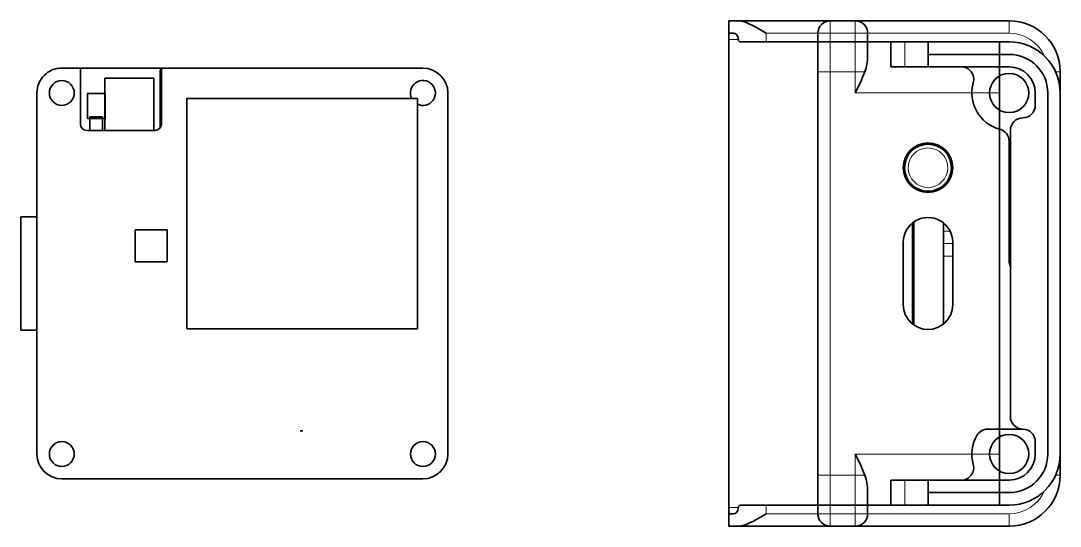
# Model space of a CAD drawing. Extents: x 507 to 804, y 334 to 583.
# Drawn here: x 574 to 657.4, y 400.2 to 440.8 of the extents above; entities that cross this region are included whole.
import ezdxf

# ---------------------------------------------------------------- set-up
doc = ezdxf.new("R2010")
doc.units = 0

msp = doc.modelspace()

# ---------------------------------------------------------------- linework, layer by layer
at = {"color": 7, "lineweight": 35, "ltscale": 0.025}
for p, q in [((630.83, 439.8), (630.83, 440.8)), ((646.83, 439.1), (646.83, 438.1)), ((646.83, 438.1), (646.83, 437.1)), ((655.43, 434), (655.43, 435)), ((655.43, 406), (655.43, 407)), ((646.83, 403.9), (646.83, 402.9)), ((646.83, 402.9), (646.83, 401.9)), ((630.83, 400.2), (630.83, 401.2))]:
    msp.add_line(p, q, dxfattribs=at)
at = {"color": 7, "lineweight": 35, "ltscale": 0.019098}
for p, q in [((631.594, 440.8), (630.83, 440.8)), ((631.594, 400.2), (630.83, 400.2))]:
    msp.add_line(p, q, dxfattribs=at)
at = {"color": 7, "lineweight": 35}
for p, q in [((653.33, 440.8), (631.594, 440.8)), ((630.83, 401.7), (630.83, 439.3)), ((585.256, 437), (606.256, 437)), ((637.968, 404.3), (637.968, 436.7)), ((575.256, 406), (575.256, 435)), ((608.256, 435), (608.256, 406)), ((652.568, 406), (652.568, 435)), ((656.43, 435), (656.43, 406)), ((657.43, 406), (657.43, 435)), ((653.43, 409), (653.43, 432)), ((606.256, 404), (577.256, 404)), ((653.33, 400.2), (631.594, 400.2))]:
    msp.add_line(p, q, dxfattribs=at)
at = {"color": 7, "lineweight": 35, "ltscale": 0.05}
for p, q in [((638.968, 440.8), (640.968, 440.8)), ((643.83, 437.1), (643.83, 439.1)), ((579.326, 434.95), (579.326, 432.95)), ((580.726, 432.95), (580.726, 434.95)), ((643.83, 401.9), (643.83, 403.9)), ((638.968, 400.2), (640.968, 400.2))]:
    msp.add_line(p, q, dxfattribs=at)
at = {"color": 7, "lineweight": 13, "ltscale": 0.102499}
for p, q in [((638.968, 440.8), (638.968, 436.7)), ((640.968, 440.8), (640.968, 436.7)), ((638.968, 404.3), (638.968, 400.2)), ((640.968, 404.3), (640.968, 400.2))]:
    msp.add_line(p, q, dxfattribs=at)
at = {"color": 7, "lineweight": 13, "ltscale": 0.025}
for p, q in [((653.33, 439.8), (653.33, 440.8)), ((637.968, 436.7), (638.968, 436.7)), ((637.968, 404.3), (638.968, 404.3)), ((653.33, 400.2), (653.33, 401.2))]:
    msp.add_line(p, q, dxfattribs=at)
at = {"color": 7, "lineweight": 35, "ltscale": 0.0125}
for p, q in [((630.83, 439.3), (630.83, 439.8)), ((630.83, 401.2), (630.83, 401.7))]:
    msp.add_line(p, q, dxfattribs=at)
at = {"color": 7, "lineweight": 13, "ltscale": 0.019098}
for p, q in [((630.83, 439.3), (631.594, 439.3)), ((630.83, 401.7), (631.594, 401.7))]:
    msp.add_line(p, q, dxfattribs=at)
at = {"color": 7, "lineweight": 35, "ltscale": 0.009}
for p, q in [((630.872, 439.8), (631.232, 439.8)), ((630.872, 401.2), (631.232, 401.2))]:
    msp.add_line(p, q, dxfattribs=at)
at = {"color": 7, "lineweight": 35, "ltscale": 0.05099}
for p, q in [((631.79, 439.1), (633.83, 439.1)), ((631.79, 401.9), (633.83, 401.9))]:
    msp.add_line(p, q, dxfattribs=at)
at = {"color": 7, "lineweight": 13, "ltscale": 0.0175}
for p, q in [((633.83, 439.1), (633.83, 439.8)), ((633.83, 401.2), (633.83, 401.9))]:
    msp.add_line(p, q, dxfattribs=at)
at = {"color": 7, "lineweight": 13, "ltscale": 0.4875}
for p, q in [((653.33, 439.8), (633.83, 439.8)), ((653.33, 401.2), (633.83, 401.2))]:
    msp.add_line(p, q, dxfattribs=at)
at = {"color": 7, "lineweight": 35, "ltscale": 0.25}
for p, q in [((643.83, 439.1), (633.83, 439.1)), ((643.83, 401.9), (633.83, 401.9))]:
    msp.add_line(p, q, dxfattribs=at)
at = {"color": 7, "lineweight": 35, "ltscale": 0.077499}
for p, q in [((637.968, 439.8), (637.968, 436.7)), ((637.968, 404.3), (637.968, 401.2))]:
    msp.add_line(p, q, dxfattribs=at)
at = {"color": 7, "lineweight": 35, "ltscale": 0.045808}
for p, q in [((641.968, 439.8), (641.968, 437.968)), ((641.968, 403.032), (641.968, 401.2))]:
    msp.add_line(p, q, dxfattribs=at)
at = {"color": 7, "lineweight": 35, "ltscale": 0.264999}
for p, q in [((641.968, 439.1), (652.568, 439.1)), ((641.968, 401.9), (652.568, 401.9))]:
    msp.add_line(p, q, dxfattribs=at)
at = {"color": 7, "lineweight": 35, "ltscale": 0.017816}
for p, q in [((643.83, 439.1), (644.543, 439.1)), ((643.83, 401.9), (644.543, 401.9))]:
    msp.add_line(p, q, dxfattribs=at)
at = {"color": 7, "lineweight": 35, "ltscale": 0.009933}
for p, q in [((644.543, 439.1), (644.94, 439.1)), ((644.543, 401.9), (644.94, 401.9))]:
    msp.add_line(p, q, dxfattribs=at)
at = {"color": 7, "lineweight": 35, "ltscale": 0.04725}
for p, q in [((644.94, 439.1), (646.83, 439.1)), ((644.94, 437.1), (646.83, 437.1)), ((644.94, 403.9), (646.83, 403.9)), ((644.94, 401.9), (646.83, 401.9))]:
    msp.add_line(p, q, dxfattribs=at)
at = {"color": 7, "lineweight": 13, "ltscale": 0.05}
for p, q in [((644.94, 437.1), (644.94, 439.1)), ((638.968, 436.7), (640.968, 436.7)), ((638.968, 404.3), (640.968, 404.3)), ((644.94, 401.9), (644.94, 403.9))]:
    msp.add_line(p, q, dxfattribs=at)
at = {"color": 7, "lineweight": 35, "ltscale": 0.1625}
for p, q in [((646.83, 439.1), (653.33, 439.1)), ((646.83, 438.1), (653.33, 438.1)), ((585.256, 437), (578.756, 437)), ((646.83, 437.1), (653.33, 437.1)), ((646.83, 403.9), (653.33, 403.9)), ((646.83, 402.9), (653.33, 402.9)), ((646.83, 401.9), (653.33, 401.9))]:
    msp.add_line(p, q, dxfattribs=at)
at = {"color": 7, "lineweight": 35, "ltscale": 0.1025}
for p, q in [((652.568, 435), (652.568, 439.1)), ((652.568, 401.9), (652.568, 406))]:
    msp.add_line(p, q, dxfattribs=at)
at = {"color": 7, "lineweight": 35, "ltscale": 0.0375}
msp.add_line((577.256, 437), (578.756, 437), dxfattribs=at)
at = {"color": 7, "lineweight": 35, "ltscale": 0.1125}
for p, q in [((578.756, 437), (578.756, 432.5)), ((585.256, 432.5), (585.256, 437))]:
    msp.add_line(p, q, dxfattribs=at)
at = {"color": 7, "lineweight": 35, "ltscale": 0.002499}
msp.add_line((585.256, 436.85), (585.156, 436.85), dxfattribs=at)
at = {"color": 7, "lineweight": 35, "ltscale": 0.116251}
msp.add_line((585.156, 436.85), (585.156, 432.2), dxfattribs=at)
at = {"color": 7, "lineweight": 13}
msp.add_line((638.968, 404.3), (638.968, 436.7), dxfattribs=at)
at = {"color": 7, "lineweight": 13, "ltscale": 0.0425}
for p, q in [((640.968, 435), (640.968, 436.7)), ((640.968, 406), (640.968, 404.3))]:
    msp.add_line(p, q, dxfattribs=at)
at = {"color": 7, "lineweight": 13, "ltscale": 0.019395}
for p, q in [((641.744, 436.7), (640.968, 436.7)), ((640.968, 404.3), (641.744, 404.3))]:
    msp.add_line(p, q, dxfattribs=at)
at = {"color": 7, "lineweight": 35, "ltscale": 0.02775}
for p, q in [((643.83, 437.1), (644.94, 437.1)), ((643.83, 403.9), (644.94, 403.9))]:
    msp.add_line(p, q, dxfattribs=at)
at = {"color": 7, "lineweight": 13, "ltscale": 0.009225}
for p, q in [((657.061, 436.7), (657.43, 436.7)), ((657.43, 404.3), (657.061, 404.3))]:
    msp.add_line(p, q, dxfattribs=at)
at = {"color": 7, "lineweight": 35, "ltscale": 0.0425}
for p, q in [((657.43, 435), (657.43, 436.7)), ((657.43, 406), (657.43, 404.3))]:
    msp.add_line(p, q, dxfattribs=at)
at = {"color": 7, "lineweight": 35, "ltscale": 0.0983}
msp.add_line((584.649, 436.2), (580.717, 436.2), dxfattribs=at)
at = {"color": 7, "lineweight": 35, "ltscale": 0.105}
for p, q in [((580.717, 436.2), (580.717, 432)), ((584.649, 432), (584.649, 436.2))]:
    msp.add_line(p, q, dxfattribs=at)
at = {"color": 7, "lineweight": 35, "ltscale": 0.034999}
for p, q in [((580.726, 434.95), (579.326, 434.95)), ((579.326, 432.95), (580.726, 432.95))]:
    msp.add_line(p, q, dxfattribs=at)
at = {"color": 7, "lineweight": 13, "ltscale": 0.289999}
for p, q in [((640.968, 435), (652.568, 435)), ((640.968, 406), (652.568, 406))]:
    msp.add_line(p, q, dxfattribs=at)
at = {"color": 7, "lineweight": 35, "ltscale": 0.4625}
for p, q in [((587.306, 434.55), (605.806, 434.55)), ((587.306, 434.55), (587.306, 416.05)), ((605.806, 416.05), (605.806, 434.55)), ((605.806, 416.05), (587.306, 416.05))]:
    msp.add_line(p, q, dxfattribs=at)
at = {"color": 7, "lineweight": 35, "ltscale": 0.025421}
msp.add_line((580.514, 433.078), (579.497, 433.078), dxfattribs=at)
at = {"color": 7, "lineweight": 35, "ltscale": 0.026959}
for p, q in [((579.497, 433.078), (579.497, 432)), ((580.514, 432), (580.514, 433.078))]:
    msp.add_line(p, q, dxfattribs=at)
at = {"color": 7, "lineweight": 35, "ltscale": 0.1375}
msp.add_line((584.756, 432), (579.256, 432), dxfattribs=at)
at = {"color": 7, "lineweight": 35, "ltscale": 0.240675}
msp.add_line((653.33, 431.127), (653.33, 421.5), dxfattribs=at)
at = {"color": 7, "lineweight": 35, "ltscale": 0.032338}
for p, q in [((575.256, 425.052), (573.962, 425.052)), ((573.962, 415.948), (575.256, 415.948))]:
    msp.add_line(p, q, dxfattribs=at)
at = {"color": 7, "lineweight": 35, "ltscale": 0.22758}
msp.add_line((573.962, 425.052), (573.962, 415.948), dxfattribs=at)
at = {"color": 7, "lineweight": 35, "ltscale": 0.20305}
msp.add_line((645.568, 416.439), (645.568, 424.561), dxfattribs=at)
msp.add_line((645.568, 416.439), (645.568, 424.561), dxfattribs=at)
at = {"color": 7, "lineweight": 35, "ltscale": 0.206823}
msp.add_line((645.668, 424.636), (645.668, 416.364), dxfattribs=at)
at = {"color": 7, "lineweight": 35, "ltscale": 0.202647}
msp.add_line((648.068, 424.553), (648.068, 416.447), dxfattribs=at)
at = {"color": 7, "lineweight": 13, "ltscale": 0.001558}
msp.add_line((648.068, 424.5), (648.131, 424.5), dxfattribs=at)
at = {"color": 7, "lineweight": 35, "ltscale": 0.06375}
for p, q in [((583.156, 424), (585.706, 424)), ((583.156, 424), (583.156, 421.45)), ((585.706, 421.45), (585.706, 424)), ((585.706, 421.45), (583.156, 421.45))]:
    msp.add_line(p, q, dxfattribs=at)
at = {"color": 7, "lineweight": 13, "ltscale": 0.013046}
msp.add_line((648.068, 423.9), (648.59, 423.9), dxfattribs=at)
at = {"color": 7, "lineweight": 35, "ltscale": 0.125751}
for p, q in [((644.828, 417.985), (644.828, 423.015)), ((648.798, 423.015), (648.798, 417.985))]:
    msp.add_line(p, q, dxfattribs=at)
at = {"color": 7, "lineweight": 13, "ltscale": 0.018248}
for p, q in [((648.068, 422.9), (648.798, 422.9)), ((648.068, 421.9), (648.798, 421.9))]:
    msp.add_line(p, q, dxfattribs=at)
at = {"color": 7, "lineweight": 35, "ltscale": 0.000470734}
msp.add_line((648.798, 423.015), (648.798, 423.034), dxfattribs=at)
at = {"color": 7, "lineweight": 35, "ltscale": 0.005}
msp.add_line((596.406, 407.85), (596.606, 407.85), dxfattribs=at)
at = {"color": 7, "lineweight": 35, "ltscale": 0.070801}
msp.add_line((654.43, 408), (651.598, 408), dxfattribs=at)
at = {"color": 7, "lineweight": 35}
for points in [[(633.83, 439.8), (633.355, 440.072), (632.738, 440.408), (632.434, 440.556), (632.207, 440.652), (631.984, 440.731), (631.784, 440.781), (631.594, 440.8)], [(630.872, 439.8), (630.867, 439.799), (630.858, 439.792), (630.851, 439.778), (630.84, 439.731), (630.832, 439.613), (630.83, 439.3)], [(631.594, 439.3), (631.579, 439.429), (631.538, 439.546), (631.439, 439.691), (631.319, 439.779), (631.232, 439.8)], [(641.744, 436.7), (641.537, 436.192), (641.383, 435.855), (640.968, 435)], [(641.744, 404.3), (641.537, 404.808), (641.383, 405.145), (640.968, 406)], [(630.872, 401.2), (630.867, 401.201), (630.858, 401.208), (630.851, 401.222), (630.84, 401.269), (630.832, 401.387), (630.83, 401.7)], [(631.594, 401.7), (631.579, 401.571), (631.538, 401.454), (631.439, 401.309), (631.319, 401.221), (631.232, 401.2)], [(633.83, 401.2), (633.355, 400.928), (632.738, 400.592), (632.434, 400.444), (632.207, 400.348), (631.984, 400.269), (631.784, 400.219), (631.594, 400.2)]]:
    msp.add_lwpolyline(points, dxfattribs=at)
for centre, radius in [((653.33, 435), 1.575), ((577.256, 435), 1), ((646.813, 429), 1.985), ((646.813, 429), 1.885), ((653.33, 406), 1.575), ((577.256, 406), 1), ((606.256, 406), 1)]:
    msp.add_circle(centre, radius, dxfattribs=at)
at = {"color": 7, "lineweight": 13}
msp.add_circle((646.813, 429), 1.585, dxfattribs=at)
at = {"color": 7, "lineweight": 35}
for centre, radius, start, end in [((638.968, 439.8), 1, 90, 180.00001), ((640.968, 439.8), 1, 0, 90), ((653.33, 436.7), 4.1, 0, 90), ((631.786, 439.291), 0.191, 177.31722, 271.41782), ((653.33, 435), 4.1, 360, 90), ((638.188, 437.981), 3.78, 340.18281, 359.79192), ((653.33, 435), 3.1, 360, 90), ((577.256, 435), 2, 90, 180.00001), ((606.256, 435), 2, 360, 90), ((649.484, 436.1), 1, 344.03798, 90), ((653.33, 435), 2.1, 360, 90), ((606.256, 435), 1, 243.25663, 206.74338), ((653.33, 435), 3, 164.03799, 255.52249), ((654.43, 434), 1, 270, 360), ((579.256, 432.5), 0.5, 180.00001, 270), ((584.756, 432.5), 0.5, 270, 360), ((654.43, 432), 1, 90, 180.00001), ((652.33, 431.127), 1, 0, 75.52249), ((646.813, 423.015), 1.985, 360, 180.00001), ((654.33, 421.5), 1, 180.00001, 205.84251), ((646.813, 417.985), 1.985, 180.00001, 360), ((654.43, 409), 1, 180.00001, 270), ((653.33, 406), 3, 150, 195.96201), ((651.598, 407), 1, 90, 150), ((654.43, 407), 1, 0, 90), ((577.256, 406), 2, 180.00001, 270), ((606.256, 406), 2, 270, 360), ((653.33, 406), 2.1, 270, 360), ((653.33, 406), 4.1, 270, 0), ((653.33, 406), 3.1, 270, 0), ((649.484, 404.9), 1, 270, 15.96202), ((638.188, 403.019), 3.78, 0.20808, 19.81719), ((653.33, 404.3), 4.1, 270, 360), ((631.786, 401.709), 0.191, 88.58218, 182.68278), ((638.968, 401.2), 1, 180.00001, 270), ((640.968, 401.2), 1, 270, 360)]:
    msp.add_arc(centre, radius, start, end, dxfattribs=at)
at = {"color": 7, "lineweight": 13}
for centre, start, end in [((653.33, 436.7), 24.13691, 90), ((653.33, 404.3), 270, 335.86309)]:
    msp.add_arc(centre, 3.1, start, end, dxfattribs=at)

doc.saveas('drawing.dxf')
